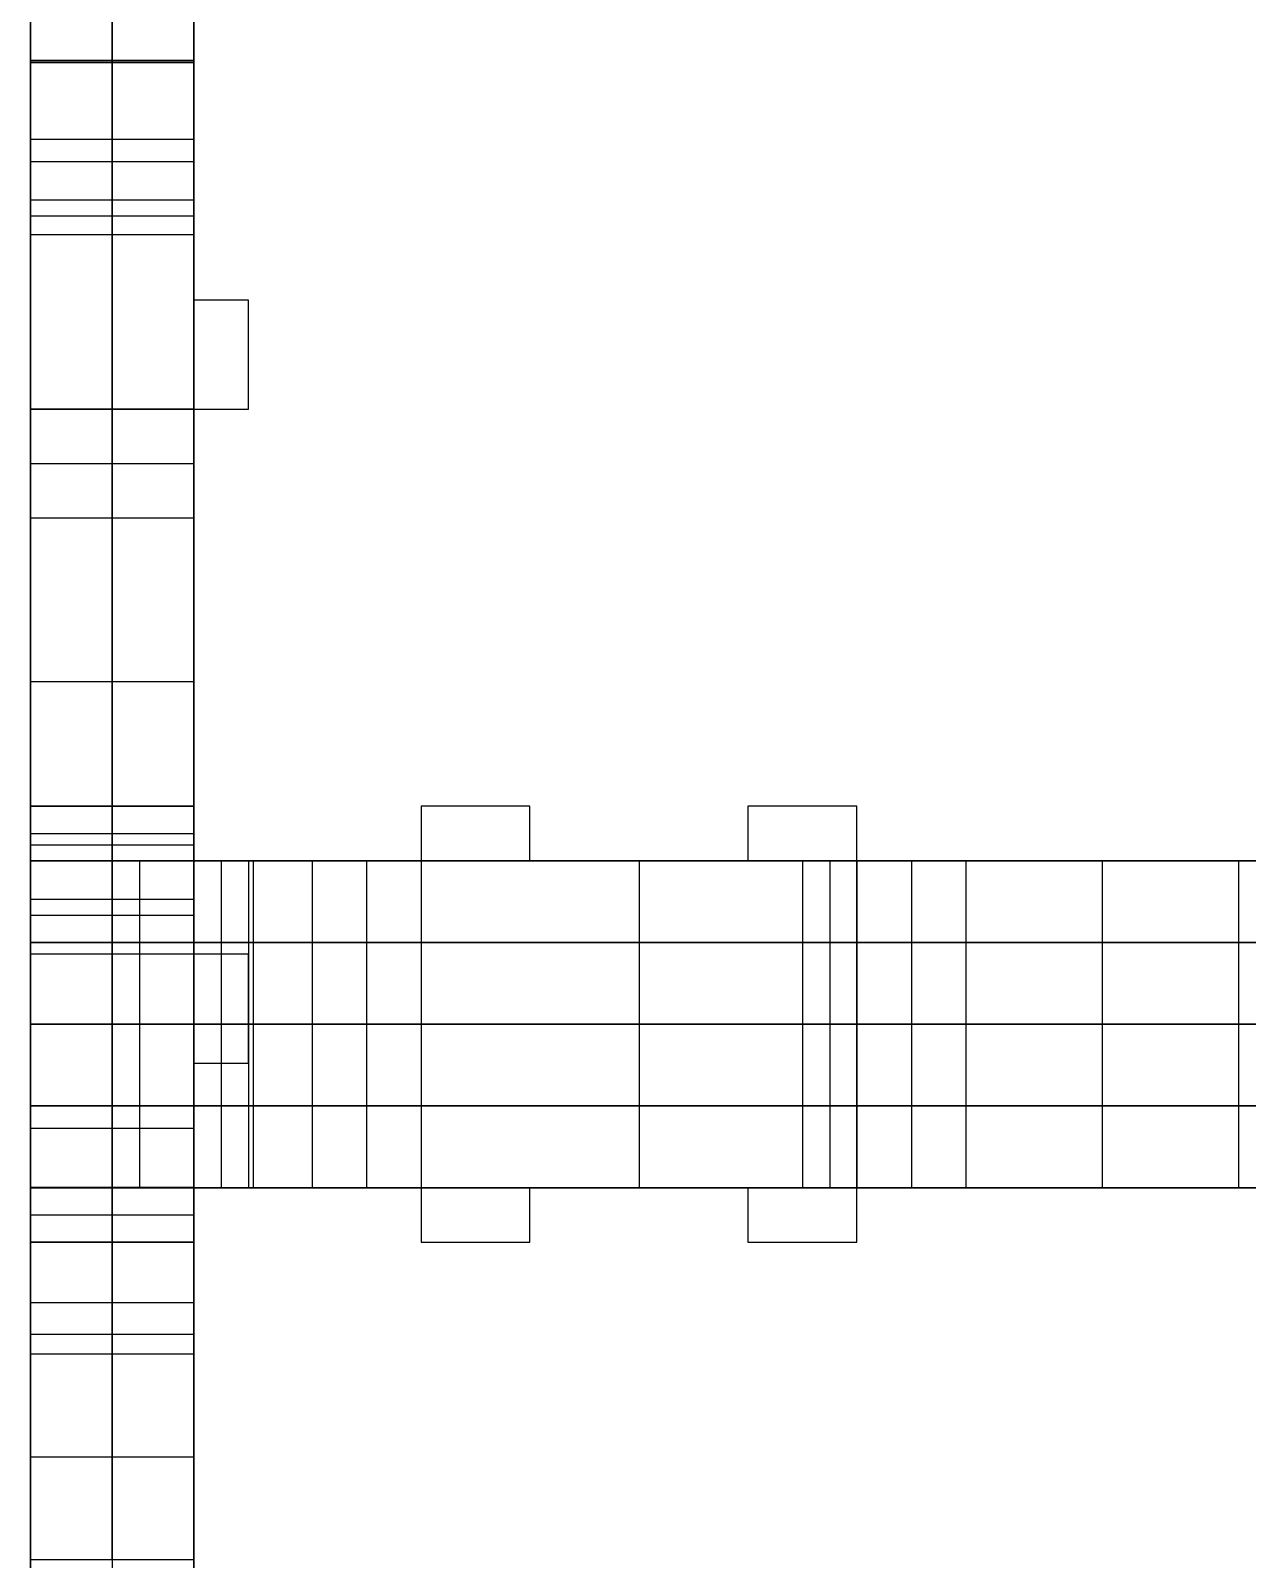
# Model space of a CAD drawing. Extents: x 6886 to 7154, y -44440 to -39703.
# Drawn here: x 6886.5 to 7020.5, y -40030.4 to -39862.1 of the extents above; entities that cross this region are included whole.
import ezdxf

# ---------------------------------------------------------------- set-up
doc = ezdxf.new("R2010")
doc.units = 0
doc.layers.add('ENDS', color=40, linetype='CONTINUOUS')

# ---------------------------------------------------------------- blocks, each defined once
blk = doc.blocks.new('SKYLARK200_END-S-1')
at = {"layer": 'ENDS'}
for p, q in [((-268, 4712.03, 141), (-268, 3945.01, 141)), ((-250, 4712.03, 141), (-250, 3924.03, 141)), ((-250, 4547.75, 282), (-250, 4664.03, 282)), ((-250, 4547.75, 264), (-250, 4664.03, 264)), ((-250, 4547.75, 273), (-250, 4664.03, 273)), ((-259, 4641.03, 56), (-259, 4563.03, 56)), ((-259, 4563.03, 226), (-259, 4641.03, 226)), ((-250, 4641.03, 56), (-250, 4563.03, 56)), ((-250, 4563.03, 226), (-250, 4641.03, 226)), ((-268, 4563.03, 226), (-268, 4581.03, 226)), ((-268, 4581.03, 56), (-268, 4563.03, 56)), ((-268, 4574.18), (-250, 4574.18)), ((-268, 4574.18), (-268, 4437.37)), ((-268, 4535.78, 282), (-268, 4574.18, 282)), ((-268, 4574.18, 282), (-250, 4574.18, 282)), ((-268, 4574.11, 0.87), (-250, 4574.11, 0.87)), ((-268, 4574.11, 281.13), (-250, 4574.11, 281.13)), ((-268, 4557.03, 50), (-268, 4573.93, 1.72)), ((-268, 4573.93, 1.72), (-250, 4573.93, 1.72)), ((-268, 4573.93, 280.28), (-250, 4573.93, 280.28)), ((-268, 4573.93, 280.28), (-268, 4557.03, 232)), ((-259, 4574.18), (-259, 4437.37)), ((-259, 4535.78, 282), (-259, 4574.18, 282)), ((-259, 4557.03, 50), (-259, 4573.93, 1.72)), ((-259, 4573.93, 280.28), (-259, 4557.03, 232)), ((-250, 4574.18), (-250, 4437.37)), ((-250, 4535.78, 282), (-250, 4574.18, 282)), ((-250, 4557.03, 50), (-250, 4573.93, 1.72)), ((-250, 4573.93, 280.28), (-250, 4557.03, 232)), ((-268, 4565.48, 25.86), (-250, 4565.48, 25.86)), ((-268, 4565.48, 256.14), (-250, 4565.48, 256.14)), ((-268, 4563.03, 56), (-250, 4563.03, 56)), ((-268, 4563.03, 226), (-250, 4563.03, 226)), ((-268, 4558.79, 54.24), (-250, 4558.79, 54.24)), ((-268, 4558.79, 227.76), (-250, 4558.79, 227.76)), ((-268, 4557.03, 50), (-250, 4557.03, 50)), ((-268, 4557.03, 232), (-250, 4557.03, 232)), ((-268, 4554.98, 282), (-250, 4554.98, 282)), ((-244, 4547.75, 282), (-250, 4547.75, 282)), ((-250, 4547.75, 282), (-250, 4547.75, 264)), ((-244, 4547.75, 264), (-250, 4547.75, 264)), ((-244, 4547.75, 273), (-250, 4547.75, 273)), ((-247, 4547.75, 282), (-247, 4547.75, 264)), ((-244, 4535.75, 282), (-244, 4547.75, 282)), ((-244, 4547.75, 282), (-244, 4547.75, 264)), ((-244, 4535.75, 264), (-244, 4547.75, 264)), ((-244, 4535.75, 273), (-244, 4547.75, 273)), ((-244, 4541.75, 282), (-244, 4541.75, 264)), ((-268, 4523.78, 258), (-268, 4535.78, 258)), ((-268, 4535.78, 258), (-250, 4535.78, 258)), ((-268, 4535.78, 258), (-268, 4535.78, 282)), ((-268, 4535.78, 282), (-250, 4535.78, 282)), ((-268, 4535.78, 270), (-250, 4535.78, 270)), ((-268, 4475.75, 282), (-268, 4535.75, 282)), ((-268, 4535.75, 282), (-268, 4535.75, 264)), ((-268, 4475.75, 264), (-268, 4535.75, 264)), ((-268, 4535.75, 282), (-244, 4535.75, 282)), ((-268, 4535.75, 264), (-244, 4535.75, 264)), ((-268, 4475.75, 273), (-268, 4535.75, 273)), ((-268, 4535.75, 273), (-244, 4535.75, 273)), ((-259, 4523.78, 258), (-259, 4535.78, 258)), ((-259, 4535.78, 258), (-259, 4535.78, 282)), ((-256, 4535.75, 282), (-256, 4535.75, 264)), ((-250, 4523.78, 258), (-250, 4535.78, 258)), ((-250, 4535.78, 258), (-250, 4535.78, 282)), ((-244, 4535.75, 282), (-244, 4535.75, 264)), ((-268, 4529.78, 258), (-250, 4529.78, 258)), ((-268, 4487.78, 264), (-268, 4523.78, 264)), ((-268, 4523.78, 264), (-250, 4523.78, 264)), ((-268, 4523.78, 264), (-268, 4523.78, 258)), ((-268, 4523.78, 258), (-250, 4523.78, 258)), ((-268, 4523.78, 261), (-250, 4523.78, 261)), ((-259, 4487.78, 264), (-259, 4523.78, 264)), ((-259, 4523.78, 264), (-259, 4523.78, 258)), ((-250, 4487.78, 264), (-250, 4523.78, 264)), ((-250, 4523.78, 264), (-250, 4523.78, 258)), ((-268, 4505.78), (-250, 4505.78)), ((-268, 4505.78, 264), (-250, 4505.78, 264)), ((-268, 4505.75, 282), (-268, 4505.75, 264)), ((-268, 4486.03, 181.25), (-268, 4492.03, 181.25)), ((-268, 4492.03, 181.25), (-268, 4492.03, 193.25)), ((-268, 4492.03, 193.25), (-268, 4444.03, 193.25)), ((-268, 4492.03, 143.25), (-268, 4492.03, 155.25)), ((-268, 4492.03, 155.25), (-268, 4486.03, 155.25)), ((-259, 4492.03, 181.25), (-268, 4492.03, 181.25)), ((-259, 4492.03, 193.25), (-268, 4492.03, 193.25)), ((-268, 4480.03, 143.25), (-268, 4492.03, 143.25)), ((-259, 4492.03, 143.25), (-268, 4492.03, 143.25)), ((-259, 4492.03, 155.25), (-268, 4492.03, 155.25)), ((-268, 4492.03, 187.25), (-250, 4492.03, 187.25)), ((-268, 4492.03, 149.25), (-250, 4492.03, 149.25)), ((-250, 4492.03, 181.25), (-259, 4492.03, 181.25)), ((-250, 4492.03, 193.25), (-259, 4492.03, 193.25)), ((-250, 4492.03, 143.25), (-259, 4492.03, 143.25)), ((-250, 4492.03, 155.25), (-259, 4492.03, 155.25)), ((-259, 4486.03, 181.25), (-259, 4492.03, 181.25)), ((-259, 4492.03, 181.25), (-259, 4492.03, 193.25)), ((-259, 4492.03, 193.25), (-259, 4444.03, 193.25)), ((-259, 4444.03, 143.25), (-259, 4492.03, 143.25)), ((-259, 4492.03, 143.25), (-259, 4492.03, 155.25)), ((-259, 4492.03, 155.25), (-259, 4486.03, 155.25)), ((-250, 4486.03, 181.25), (-250, 4492.03, 181.25)), ((-250, 4492.03, 181.25), (-250, 4492.03, 193.25)), ((-250, 4492.03, 193.25), (-250, 4444.03, 193.25)), ((-250, 4444.03, 143.25), (-250, 4492.03, 143.25)), ((-250, 4492.03, 143.25), (-250, 4492.03, 155.25)), ((-250, 4492.03, 155.25), (-250, 4486.03, 155.25)), ((-213, 4492.02, 282), (-225, 4492.02, 282)), ((-225, 4492.02, 282), (-225, 4492.02, 264)), ((-213, 4492.02, 264), (-225, 4492.02, 264)), ((-225, 4492.02, 282), (-225, 4444.02, 282)), ((-225, 4492.02, 264), (-225, 4444.02, 264)), ((-213, 4492.02, 273), (-225, 4492.02, 273)), ((-225, 4492.02, 273), (-225, 4444.02, 273)), ((-219, 4492.02, 282), (-219, 4492.02, 264)), ((-213, 4486.02, 282), (-213, 4492.02, 282)), ((-213, 4492.02, 282), (-213, 4492.02, 264)), ((-213, 4486.02, 264), (-213, 4492.02, 264)), ((-213, 4486.02, 273), (-213, 4492.02, 273)), ((-177, 4492.02, 282), (-189, 4492.02, 282)), ((-189, 4492.02, 282), (-189, 4492.02, 264)), ((-177, 4492.02, 264), (-189, 4492.02, 264)), ((-189, 4492.02, 282), (-189, 4486.02, 282)), ((-189, 4492.02, 264), (-189, 4486.02, 264)), ((-177, 4492.02, 273), (-189, 4492.02, 273)), ((-189, 4492.02, 273), (-189, 4486.02, 273)), ((-183, 4492.02, 282), (-183, 4492.02, 264)), ((-177, 4444.02, 282), (-177, 4492.02, 282)), ((-177, 4492.02, 282), (-177, 4492.02, 264)), ((-177, 4444.02, 264), (-177, 4492.02, 264)), ((-177, 4444.02, 273), (-177, 4492.02, 273)), ((-268, 4489.03, 181.25), (-250, 4489.03, 181.25)), ((-268, 4489.03, 155.25), (-250, 4489.03, 155.25)), ((-213, 4489.02, 282), (-213, 4489.02, 264)), ((-189, 4489.02, 282), (-189, 4489.02, 264)), ((-268, 4475.78, 258), (-268, 4487.78, 258)), ((-268, 4487.78, 258), (-250, 4487.78, 258)), ((-268, 4487.78, 258), (-268, 4487.78, 264)), ((-268, 4487.78, 264), (-250, 4487.78, 264)), ((-268, 4487.78, 261), (-250, 4487.78, 261)), ((-259, 4475.78, 258), (-259, 4487.78, 258)), ((-259, 4487.78, 258), (-259, 4487.78, 264)), ((-250, 4475.78, 258), (-250, 4487.78, 258)), ((-250, 4487.78, 258), (-250, 4487.78, 264)), ((-268, 4486.03, 155.25), (-268, 4486.03, 181.25)), ((-259, 4486.03, 181.25), (-268, 4486.03, 181.25)), ((-268, 4486.03, 155.25), (-259, 4486.03, 155.25)), ((-268, 4486.03, 168.25), (-250, 4486.03, 168.25)), ((-244, 4486.02, 193.25), (-268, 4486.02, 193.25)), ((-268, 4486.02, 193.25), (-268, 4468.02, 193.25)), ((-268, 4486.02, 193.25), (-268, 4486.02, 143.25)), ((-268, 4486.02, 143.25), (-268, 4468.02, 143.25)), ((-268, 4486.02, 143.25), (-244, 4486.02, 143.25)), ((-268, 4486.02, 168.25), (-268, 4468.02, 168.25)), ((-250, 4486.03, 181.25), (-259, 4486.03, 181.25)), ((-259, 4486.03, 155.25), (-250, 4486.03, 155.25)), ((-259, 4486.03, 155.25), (-259, 4486.03, 181.25)), ((-256, 4486.02, 193.25), (-256, 4468.02, 193.25)), ((-256, 4486.02, 143.25), (-256, 4468.02, 143.25)), ((-250, 4486.03, 155.25), (-250, 4486.03, 181.25)), ((-236.99, 4486.02, 264), (-250, 4486.02, 264)), ((-250, 4486.02, 264), (-250, 4468.02, 264)), ((-250, 4486.02, 264), (-250, 4486.02, 205.25)), ((-250, 4486.02, 205.25), (-250, 4468.02, 205.25)), ((-250, 4486.02, 205.25), (-244, 4486.02, 205.25)), ((-244, 4486.02, 131.25), (-250, 4486.02, 131.25)), ((-250, 4486.02, 131.25), (-250, 4468.02, 131.25)), ((-250, 4486.02, 131.25), (-250, 4486.02, 18)), ((-250, 4486.02, 18), (-250, 4468.02, 18)), ((-250, 4486.02, 18), (-236.99, 4486.02, 18)), ((-250, 4486.02, 234.62), (-250, 4468.02, 234.62)), ((-250, 4486.02, 74.62), (-250, 4468.02, 74.62)), ((-247, 4486.02, 205.25), (-247, 4468.02, 205.25)), ((-247, 4486.02, 131.25), (-247, 4468.02, 131.25)), ((-244, 4486.02, 205.25), (-244, 4468.02, 205.25)), ((-244, 4486.02, 205.25), (-244, 4486.02, 193.25)), ((-244, 4486.02, 193.25), (-244, 4468.02, 193.25)), ((-244, 4486.02, 143.25), (-244, 4468.02, 143.25)), ((-244, 4486.02, 143.25), (-244, 4486.02, 131.25)), ((-244, 4486.02, 131.25), (-244, 4468.02, 131.25)), ((-244, 4486.02, 199.25), (-244, 4468.02, 199.25)), ((-244, 4486.02, 137.25), (-244, 4468.02, 137.25)), ((-244, 4486.02, 141), (-18, 4486.02, 141)), ((-243.5, 4486.02, 264), (-243.5, 4468.02, 264)), ((-243.5, 4486.02, 18), (-243.5, 4468.02, 18)), ((-224.99, 4486.02, 258), (-236.99, 4486.02, 258)), ((-236.99, 4486.02, 258), (-236.99, 4468.02, 258)), ((-236.99, 4486.02, 258), (-236.99, 4486.02, 264)), ((-236.99, 4486.02, 264), (-236.99, 4468.02, 264)), ((-236.99, 4486.02, 18), (-236.99, 4468.02, 18)), ((-236.99, 4486.02, 18), (-236.99, 4486.02, 24)), ((-236.99, 4486.02, 24), (-236.99, 4468.02, 24)), ((-236.99, 4486.02, 24), (-224.99, 4486.02, 24)), ((-236.99, 4486.02, 261), (-236.99, 4468.02, 261)), ((-236.99, 4486.02, 21), (-236.99, 4468.02, 21)), ((-230.99, 4486.02, 258), (-230.99, 4468.02, 258)), ((-230.99, 4486.02, 24), (-230.99, 4468.02, 24)), ((-225, 4486.02, 282), (-225, 4486.02, 264)), ((-176.99, 4486.02, 300), (-224.99, 4486.02, 300)), ((-224.99, 4486.02, 300), (-224.99, 4468.02, 300)), ((-224.99, 4486.02, 300), (-224.99, 4486.02, 258)), ((-224.99, 4486.02, 258), (-224.99, 4468.02, 258)), ((-224.99, 4486.02, 24), (-224.99, 4468.02, 24)), ((-224.99, 4486.02, 24), (-224.99, 4486.02, -18)), ((-224.99, 4486.02, -18), (-224.99, 4468.02, -18)), ((-224.99, 4486.02, -18), (-176.99, 4486.02, -18)), ((-224.99, 4486.02, 264), (-224.99, 4468.02, 264)), ((-224.99, 4486.02, 18), (-224.99, 4468.02, 18)), ((-189, 4486.02, 282), (-213, 4486.02, 282)), ((-213, 4486.02, 282), (-213, 4486.02, 264)), ((-189, 4486.02, 264), (-213, 4486.02, 264)), ((-189, 4486.02, 273), (-213, 4486.02, 273)), ((-201, 4486.02, 282), (-201, 4486.02, 264)), ((-200.99, 4486.02, 300), (-200.99, 4468.02, 300)), ((-200.99, 4486.02, -18), (-200.99, 4468.02, -18)), ((-189, 4486.02, 282), (-189, 4486.02, 264)), ((-176.99, 4486.02, 128), (-182.99, 4486.02, 128)), ((-182.99, 4486.02, 128), (-182.99, 4468.02, 128)), ((-182.99, 4486.02, 128), (-182.99, 4486.02, 140)), ((-182.99, 4486.02, 140), (-182.99, 4468.02, 140)), ((-182.99, 4486.02, 140), (-116.99, 4486.02, 140)), ((-182.99, 4486.02, 134), (-182.99, 4468.02, 134)), ((-179.99, 4486.02, 128), (-179.99, 4468.02, 128)), ((-164.99, 4486.02, 258), (-176.99, 4486.02, 258)), ((-176.99, 4486.02, 258), (-176.99, 4468.02, 258)), ((-176.99, 4486.02, 258), (-176.99, 4486.02, 300)), ((-176.99, 4486.02, 300), (-176.99, 4468.02, 300)), ((-176.99, 4486.02, -18), (-176.99, 4468.02, -18)), ((-176.99, 4486.02, -18), (-176.99, 4486.02, 128)), ((-176.99, 4486.02, 128), (-176.99, 4468.02, 128)), ((-176.99, 4486.02, 279), (-176.99, 4468.02, 279)), ((-176.99, 4486.02, 55), (-176.99, 4468.02, 55)), ((-176.99, 4486.02, 140), (-176.99, 4468.02, 140)), ((-170.99, 4486.02, 258), (-170.99, 4468.02, 258)), ((-134.99, 4486.02, 264), (-164.99, 4486.02, 264)), ((-164.99, 4486.02, 264), (-164.99, 4468.02, 264)), ((-164.99, 4486.02, 264), (-164.99, 4486.02, 258)), ((-164.99, 4486.02, 258), (-164.99, 4468.02, 258)), ((-164.99, 4486.02, 261), (-164.99, 4468.02, 261)), ((-149.99, 4486.02, 264), (-149.99, 4468.02, 264)), ((-122.99, 4486.02, 258), (-134.99, 4486.02, 258)), ((-134.99, 4486.02, 258), (-134.99, 4468.02, 258)), ((-134.99, 4486.02, 258), (-134.99, 4486.02, 264)), ((-134.99, 4486.02, 264), (-134.99, 4468.02, 264)), ((-134.99, 4486.02, 261), (-134.99, 4468.02, 261)), ((-134, 4486.02, 140), (-134, 4486.02, 258)), ((-268, 4481.78, 258), (-250, 4481.78, 258)), ((-268, 4444.03, 143.25), (-268, 4480.03, 143.25)), ((-268, 4480.03, 143.25), (-250, 4480.03, 143.25)), ((-244, 4477.02, 193.25), (-268, 4477.02, 193.25)), ((-268, 4477.02, 193.25), (-268, 4477.02, 143.25)), ((-268, 4477.02, 143.25), (-244, 4477.02, 143.25)), ((-236.99, 4477.02, 264), (-250, 4477.02, 264)), ((-250, 4477.02, 264), (-250, 4477.02, 205.25)), ((-250, 4477.02, 205.25), (-244, 4477.02, 205.25)), ((-244, 4477.02, 131.25), (-250, 4477.02, 131.25)), ((-250, 4477.02, 131.25), (-250, 4477.02, 18)), ((-250, 4477.02, 18), (-236.99, 4477.02, 18)), ((-244, 4477.02, 205.25), (-244, 4477.02, 193.25)), ((-244, 4477.02, 143.25), (-244, 4477.02, 131.25)), ((-224.99, 4477.02, 258), (-236.99, 4477.02, 258)), ((-236.99, 4477.02, 258), (-236.99, 4477.02, 264)), ((-236.99, 4477.02, 18), (-236.99, 4477.02, 24)), ((-236.99, 4477.02, 24), (-224.99, 4477.02, 24)), ((-176.99, 4477.02, 300), (-224.99, 4477.02, 300)), ((-224.99, 4477.02, 300), (-224.99, 4477.02, 258)), ((-224.99, 4477.02, 24), (-224.99, 4477.02, -18)), ((-224.99, 4477.02, -18), (-176.99, 4477.02, -18)), ((-176.99, 4477.02, 128), (-182.99, 4477.02, 128)), ((-182.99, 4477.02, 128), (-182.99, 4477.02, 140)), ((-182.99, 4477.02, 140), (-116.99, 4477.02, 140)), ((-164.99, 4477.02, 258), (-176.99, 4477.02, 258)), ((-176.99, 4477.02, 258), (-176.99, 4477.02, 300)), ((-176.99, 4477.02, -18), (-176.99, 4477.02, 128)), ((-134.99, 4477.02, 264), (-164.99, 4477.02, 264)), ((-164.99, 4477.02, 264), (-164.99, 4477.02, 258)), ((-122.99, 4477.02, 258), (-134.99, 4477.02, 258)), ((-134.99, 4477.02, 258), (-134.99, 4477.02, 264)), ((-268, 4437.37, 282), (-268, 4475.78, 282)), ((-268, 4475.78, 282), (-250, 4475.78, 282)), ((-268, 4475.78, 282), (-268, 4475.78, 258)), ((-268, 4475.78, 258), (-250, 4475.78, 258)), ((-268, 4475.78, 270), (-250, 4475.78, 270)), ((-244, 4475.75, 282), (-268, 4475.75, 282)), ((-268, 4475.75, 282), (-268, 4475.75, 264)), ((-244, 4475.75, 264), (-268, 4475.75, 264)), ((-244, 4475.75, 273), (-268, 4475.75, 273)), ((-259, 4437.37, 282), (-259, 4475.78, 282)), ((-259, 4475.78, 282), (-259, 4475.78, 258)), ((-256, 4475.75, 282), (-256, 4475.75, 264)), ((-250, 4437.37, 282), (-250, 4475.78, 282)), ((-250, 4475.78, 282), (-250, 4475.78, 258)), ((-244, 4463.75, 282), (-244, 4475.75, 282)), ((-244, 4475.75, 282), (-244, 4475.75, 264)), ((-244, 4463.75, 264), (-244, 4475.75, 264)), ((-244, 4463.75, 273), (-244, 4475.75, 273)), ((-244, 4469.75, 282), (-244, 4469.75, 264)), ((-268, 4468.03, 193.25), (-250, 4468.03, 193.25)), ((-244, 4468.02, 193.25), (-268, 4468.02, 193.25)), ((-268, 4468.02, 193.25), (-268, 4450.02, 193.25)), ((-268, 4468.02, 193.25), (-268, 4468.02, 143.25)), ((-268, 4468.02, 143.25), (-268, 4450.02, 143.25)), ((-268, 4468.02, 143.25), (-244, 4468.02, 143.25)), ((-268, 4468.02, 168.25), (-268, 4450.02, 168.25)), ((-244, 4468.02, 193.25), (-268, 4468.02, 193.25)), ((-268, 4468.02, 193.25), (-268, 4468.02, 143.25)), ((-268, 4468.02, 143.25), (-244, 4468.02, 143.25)), ((-256, 4468.02, 193.25), (-256, 4450.02, 193.25)), ((-256, 4468.02, 143.25), (-256, 4450.02, 143.25)), ((-236.99, 4468.02, 264), (-250, 4468.02, 264)), ((-250, 4468.02, 264), (-250, 4450.02, 264)), ((-250, 4468.02, 264), (-250, 4468.02, 205.25)), ((-250, 4468.02, 205.25), (-250, 4450.02, 205.25)), ((-250, 4468.02, 205.25), (-244, 4468.02, 205.25)), ((-244, 4468.02, 131.25), (-250, 4468.02, 131.25)), ((-250, 4468.02, 131.25), (-250, 4450.02, 131.25)), ((-250, 4468.02, 131.25), (-250, 4468.02, 18)), ((-250, 4468.02, 18), (-250, 4450.02, 18)), ((-250, 4468.02, 18), (-236.99, 4468.02, 18)), ((-250, 4468.02, 234.62), (-250, 4450.02, 234.62)), ((-250, 4468.02, 100), (-250, 4450.02, 100)), ((-236.99, 4468.02, 264), (-250, 4468.02, 264)), ((-250, 4468.02, 264), (-250, 4468.02, 205.25)), ((-250, 4468.02, 205.25), (-244, 4468.02, 205.25)), ((-244, 4468.02, 131.25), (-250, 4468.02, 131.25)), ((-250, 4468.02, 131.25), (-250, 4468.02, 18)), ((-250, 4468.02, 18), (-236.99, 4468.02, 18)), ((-247, 4468.02, 205.25), (-247, 4450.02, 205.25)), ((-247, 4468.02, 131.25), (-247, 4450.02, 131.25)), ((-244, 4468.02, 205.25), (-244, 4450.02, 205.25)), ((-244, 4468.02, 205.25), (-244, 4468.02, 193.25)), ((-244, 4468.02, 193.25), (-244, 4450.02, 193.25)), ((-244, 4468.02, 143.25), (-244, 4450.02, 143.25)), ((-244, 4468.02, 143.25), (-244, 4468.02, 131.25)), ((-244, 4468.02, 131.25), (-244, 4450.02, 131.25)), ((-244, 4468.02, 199.25), (-244, 4450.02, 199.25)), ((-244, 4468.02, 137.25), (-244, 4450.02, 137.25)), ((0, 4468.02, 141), (-244, 4468.02, 141)), ((-244, 4468.02, 205.25), (-244, 4468.02, 193.25)), ((-244, 4468.02, 143.25), (-244, 4468.02, 131.25)), ((-244, 4468.02, 141), (-18, 4468.02, 141)), ((-243.5, 4468.02, 264), (-243.5, 4450.02, 264)), ((-243.5, 4468.02, 18), (-243.5, 4450.02, 18)), ((-224.99, 4468.02, 258), (-236.99, 4468.02, 258)), ((-236.99, 4468.02, 258), (-236.99, 4450.02, 258)), ((-236.99, 4468.02, 258), (-236.99, 4468.02, 264)), ((-236.99, 4468.02, 264), (-236.99, 4450.02, 264)), ((-236.99, 4468.02, 18), (-236.99, 4450.02, 18)), ((-236.99, 4468.02, 18), (-236.99, 4468.02, 24)), ((-236.99, 4468.02, 24), (-236.99, 4450.02, 24)), ((-236.99, 4468.02, 24), (-224.99, 4468.02, 24)), ((-236.99, 4468.02, 261), (-236.99, 4450.02, 261)), ((-236.99, 4468.02, 21), (-236.99, 4450.02, 21)), ((-224.99, 4468.02, 258), (-236.99, 4468.02, 258)), ((-236.99, 4468.02, 258), (-236.99, 4468.02, 264)), ((-236.99, 4468.02, 18), (-236.99, 4468.02, 24)), ((-236.99, 4468.02, 24), (-224.99, 4468.02, 24)), ((-230.99, 4468.02, 258), (-230.99, 4450.02, 258)), ((-230.99, 4468.02, 24), (-230.99, 4450.02, 24)), ((-176.99, 4468.02, 300), (-224.99, 4468.02, 300)), ((-224.99, 4468.02, 300), (-224.99, 4450.02, 300)), ((-224.99, 4468.02, 300), (-224.99, 4468.02, 258)), ((-224.99, 4468.02, 258), (-224.99, 4450.02, 258)), ((-224.99, 4468.02, 24), (-224.99, 4450.02, 24)), ((-224.99, 4468.02, 24), (-224.99, 4468.02, -18)), ((-224.99, 4468.02, -18), (-224.99, 4450.02, -18)), ((-224.99, 4468.02, -18), (-176.99, 4468.02, -18)), ((-224.99, 4468.02, 279), (-224.99, 4450.02, 279)), ((-224.99, 4468.02, 18), (-224.99, 4450.02, 18)), ((-176.99, 4468.02, 300), (-224.99, 4468.02, 300)), ((-224.99, 4468.02, 300), (-224.99, 4468.02, 258)), ((-224.99, 4468.02, 24), (-224.99, 4468.02, -18)), ((-224.99, 4468.02, -18), (-176.99, 4468.02, -18)), ((-200.99, 4468.02, 300), (-200.99, 4450.02, 300)), ((-200.99, 4468.02, -18), (-200.99, 4450.02, -18)), ((-176.99, 4468.02, 128), (-182.99, 4468.02, 128)), ((-182.99, 4468.02, 128), (-182.99, 4450.02, 128)), ((-182.99, 4468.02, 128), (-182.99, 4468.02, 140)), ((-182.99, 4468.02, 140), (-182.99, 4450.02, 140)), ((-182.99, 4468.02, 140), (-116.99, 4468.02, 140)), ((-182.99, 4468.02, 134), (-182.99, 4450.02, 134)), ((-176.99, 4468.02, 128), (-182.99, 4468.02, 128)), ((-182.99, 4468.02, 128), (-182.99, 4468.02, 140)), ((-182.99, 4468.02, 140), (-116.99, 4468.02, 140)), ((-179.99, 4468.02, 128), (-179.99, 4450.02, 128)), ((-176.99, 4468.02, 128), (-176.99, 4450.02, 128)), ((-164.99, 4468.02, 258), (-176.99, 4468.02, 258)), ((-176.99, 4468.02, 258), (-176.99, 4450.02, 258)), ((-176.99, 4468.02, 258), (-176.99, 4468.02, 300)), ((-176.99, 4468.02, 300), (-176.99, 4450.02, 300)), ((-176.99, 4468.02, -18), (-176.99, 4450.02, -18)), ((-176.99, 4468.02, -18), (-176.99, 4468.02, 128)), ((-176.99, 4468.02, 140), (-176.99, 4450.02, 140)), ((-176.99, 4468.02, 279), (-176.99, 4450.02, 279)), ((-176.99, 4468.02, 55), (-176.99, 4450.02, 55)), ((-164.99, 4468.02, 258), (-176.99, 4468.02, 258)), ((-176.99, 4468.02, 258), (-176.99, 4468.02, 300)), ((-176.99, 4468.02, -18), (-176.99, 4468.02, 128)), ((-170.99, 4468.02, 258), (-170.99, 4450.02, 258)), ((-134.99, 4468.02, 264), (-164.99, 4468.02, 264)), ((-164.99, 4468.02, 264), (-164.99, 4450.02, 264)), ((-164.99, 4468.02, 264), (-164.99, 4468.02, 258)), ((-164.99, 4468.02, 258), (-164.99, 4450.02, 258)), ((-164.99, 4468.02, 261), (-164.99, 4450.02, 261)), ((-134.99, 4468.02, 264), (-164.99, 4468.02, 264)), ((-164.99, 4468.02, 264), (-164.99, 4468.02, 258)), ((-149.99, 4468.02, 264), (-149.99, 4450.02, 264)), ((-122.99, 4468.02, 258), (-134.99, 4468.02, 258)), ((-134.99, 4468.02, 258), (-134.99, 4450.02, 258)), ((-134.99, 4468.02, 258), (-134.99, 4468.02, 264)), ((-134.99, 4468.02, 264), (-134.99, 4450.02, 264)), ((-134.99, 4468.02, 261), (-134.99, 4450.02, 261)), ((-122.99, 4468.02, 258), (-134.99, 4468.02, 258)), ((-134.99, 4468.02, 258), (-134.99, 4468.02, 264)), ((-134, 4468.02, 140), (-134, 4468.02, 258)), ((-250, 4314.45, 282), (-250, 4463.75, 282)), ((-250, 4463.75, 282), (-250, 4463.75, 264)), ((-250, 4314.45, 264), (-250, 4463.75, 264)), ((-250, 4463.75, 282), (-244, 4463.75, 282)), ((-250, 4463.75, 264), (-244, 4463.75, 264)), ((-250, 4314.45, 273), (-250, 4463.75, 273)), ((-250, 4463.75, 273), (-244, 4463.75, 273)), ((-247, 4463.75, 282), (-247, 4463.75, 264)), ((-244, 4463.75, 282), (-244, 4463.75, 264)), ((-244, 4459.02, 193.25), (-268, 4459.02, 193.25)), ((-268, 4459.02, 193.25), (-268, 4459.02, 143.25)), ((-268, 4459.02, 143.25), (-244, 4459.02, 143.25)), ((-236.99, 4459.02, 264), (-250, 4459.02, 264)), ((-250, 4459.02, 264), (-250, 4459.02, 205.25)), ((-250, 4459.02, 205.25), (-244, 4459.02, 205.25)), ((-244, 4459.02, 131.25), (-250, 4459.02, 131.25)), ((-250, 4459.02, 131.25), (-250, 4459.02, 18)), ((-250, 4459.02, 18), (-236.99, 4459.02, 18)), ((-244, 4459.02, 205.25), (-244, 4459.02, 193.25)), ((-244, 4459.02, 143.25), (-244, 4459.02, 131.25)), ((-224.99, 4459.02, 258), (-236.99, 4459.02, 258)), ((-236.99, 4459.02, 258), (-236.99, 4459.02, 264)), ((-236.99, 4459.02, 18), (-236.99, 4459.02, 24)), ((-236.99, 4459.02, 24), (-224.99, 4459.02, 24)), ((-176.99, 4459.02, 300), (-224.99, 4459.02, 300)), ((-224.99, 4459.02, 300), (-224.99, 4459.02, 258)), ((-224.99, 4459.02, 24), (-224.99, 4459.02, -18)), ((-224.99, 4459.02, -18), (-176.99, 4459.02, -18)), ((-176.99, 4459.02, 128), (-182.99, 4459.02, 128)), ((-182.99, 4459.02, 128), (-182.99, 4459.02, 140)), ((-182.99, 4459.02, 140), (-116.99, 4459.02, 140)), ((-164.99, 4459.02, 258), (-176.99, 4459.02, 258)), ((-176.99, 4459.02, 258), (-176.99, 4459.02, 300)), ((-176.99, 4459.02, -18), (-176.99, 4459.02, 128)), ((-134.99, 4459.02, 264), (-164.99, 4459.02, 264)), ((-164.99, 4459.02, 264), (-164.99, 4459.02, 258)), ((-122.99, 4459.02, 258), (-134.99, 4459.02, 258)), ((-134.99, 4459.02, 258), (-134.99, 4459.02, 264)), ((-268, 4456.57, 282), (-250, 4456.57, 282)), ((-268, 4444.03, 181.25), (-268, 4450.03, 181.25)), ((-268, 4450.03, 181.25), (-268, 4450.03, 155.25)), ((-268, 4450.03, 155.25), (-268, 4444.03, 155.25)), ((-259, 4450.03, 181.25), (-268, 4450.03, 181.25)), ((-259, 4450.03, 155.25), (-268, 4450.03, 155.25)), ((-268, 4450.03, 168.25), (-250, 4450.03, 168.25)), ((-244, 4450.02, 193.25), (-268, 4450.02, 193.25)), ((-268, 4450.02, 193.25), (-268, 4450.02, 143.25)), ((-268, 4450.02, 143.25), (-244, 4450.02, 143.25)), ((-250, 4450.03, 181.25), (-259, 4450.03, 181.25)), ((-250, 4450.03, 155.25), (-259, 4450.03, 155.25)), ((-259, 4444.03, 181.25), (-259, 4450.03, 181.25)), ((-259, 4450.03, 155.25), (-259, 4444.03, 155.25)), ((-259, 4450.03, 181.25), (-259, 4450.03, 155.25)), ((-250, 4444.03, 181.25), (-250, 4450.03, 181.25)), ((-250, 4450.03, 181.25), (-250, 4450.03, 155.25)), ((-250, 4450.03, 155.25), (-250, 4444.03, 155.25)), ((-250, 4450.02, 282), (-250, 4450.02, 264)), ((-236.99, 4450.02, 264), (-250, 4450.02, 264)), ((-250, 4450.02, 264), (-250, 4450.02, 205.25)), ((-250, 4450.02, 205.25), (-244, 4450.02, 205.25)), ((-244, 4450.02, 131.25), (-250, 4450.02, 131.25)), ((-250, 4450.02, 131.25), (-250, 4450.02, 18)), ((-250, 4450.02, 18), (-236.99, 4450.02, 18)), ((-244, 4450.02, 205.25), (-244, 4450.02, 193.25)), ((-244, 4450.02, 143.25), (-244, 4450.02, 131.25)), ((0, 4450.02, 141), (-244, 4450.02, 141)), ((-224.99, 4450.02, 258), (-236.99, 4450.02, 258)), ((-236.99, 4450.02, 258), (-236.99, 4450.02, 264)), ((-236.99, 4450.02, 18), (-236.99, 4450.02, 24)), ((-236.99, 4450.02, 24), (-224.99, 4450.02, 24)), ((-176.99, 4450.02, 300), (-224.99, 4450.02, 300)), ((-224.99, 4450.02, 300), (-224.99, 4450.02, 258)), ((-224.99, 4450.02, 24), (-224.99, 4450.02, -18)), ((-224.99, 4450.02, -18), (-176.99, 4450.02, -18)), ((-213, 4444.02, 282), (-213, 4450.02, 282)), ((-213, 4450.02, 282), (-213, 4450.02, 264)), ((-213, 4444.02, 264), (-213, 4450.02, 264)), ((-213, 4450.02, 282), (-189, 4450.02, 282)), ((-213, 4450.02, 264), (-189, 4450.02, 264)), ((-213, 4444.02, 273), (-213, 4450.02, 273)), ((-213, 4450.02, 273), (-189, 4450.02, 273)), ((-201, 4450.02, 282), (-201, 4450.02, 264)), ((-189, 4450.02, 282), (-189, 4450.02, 264)), ((-189, 4450.02, 282), (-189, 4444.02, 282)), ((-189, 4450.02, 264), (-189, 4444.02, 264)), ((-189, 4450.02, 273), (-189, 4444.02, 273)), ((-176.99, 4450.02, 128), (-182.99, 4450.02, 128)), ((-182.99, 4450.02, 128), (-182.99, 4450.02, 140)), ((-182.99, 4450.02, 140), (-116.99, 4450.02, 140)), ((-177, 4450.02, 282), (-177, 4450.02, 264)), ((-164.99, 4450.02, 258), (-176.99, 4450.02, 258)), ((-176.99, 4450.02, 258), (-176.99, 4450.02, 300)), ((-176.99, 4450.02, -18), (-176.99, 4450.02, 128)), ((-134.99, 4450.02, 264), (-164.99, 4450.02, 264)), ((-164.99, 4450.02, 264), (-164.99, 4450.02, 258)), ((-122.99, 4450.02, 258), (-134.99, 4450.02, 258)), ((-134.99, 4450.02, 258), (-134.99, 4450.02, 264)), ((-268, 4447.03, 181.25), (-250, 4447.03, 181.25)), ((-268, 4447.03, 155.25), (-250, 4447.03, 155.25)), ((-213, 4447.02, 282), (-213, 4447.02, 264)), ((-189, 4447.02, 282), (-189, 4447.02, 264)), ((-268, 4444.03, 155.25), (-268, 4444.03, 143.25)), ((-259, 4444.03, 193.25), (-268, 4444.03, 193.25)), ((-268, 4444.03, 193.25), (-268, 4444.03, 187.25)), ((-268, 4444.03, 187.25), (-268, 4444.03, 181.25)), ((-259, 4444.03, 181.25), (-268, 4444.03, 181.25)), ((-259, 4444.03, 155.25), (-268, 4444.03, 155.25)), ((-259, 4444.03, 143.25), (-268, 4444.03, 143.25)), ((-268, 4444.03, 187.25), (-250, 4444.03, 187.25)), ((-268, 4444.03, 149.25), (-250, 4444.03, 149.25)), ((-250, 4444.03, 193.25), (-259, 4444.03, 193.25)), ((-250, 4444.03, 181.25), (-259, 4444.03, 181.25)), ((-250, 4444.03, 155.25), (-259, 4444.03, 155.25)), ((-250, 4444.03, 143.25), (-259, 4444.03, 143.25)), ((-259, 4444.03, 193.25), (-259, 4444.03, 181.25)), ((-259, 4444.03, 155.25), (-259, 4444.03, 143.25)), ((-250, 4444.03, 193.25), (-250, 4444.03, 181.25)), ((-250, 4444.03, 155.25), (-250, 4444.03, 143.25)), ((-225, 4444.02, 282), (-213, 4444.02, 282)), ((-225, 4444.02, 264), (-213, 4444.02, 264)), ((-225, 4444.02, 282), (-225, 4444.02, 264)), ((-225, 4444.02, 273), (-213, 4444.02, 273)), ((-219, 4444.02, 282), (-219, 4444.02, 264)), ((-213, 4444.02, 282), (-213, 4444.02, 264)), ((-189, 4444.02, 282), (-189, 4444.02, 264)), ((-189, 4444.02, 282), (-177, 4444.02, 282)), ((-189, 4444.02, 264), (-177, 4444.02, 264)), ((-189, 4444.02, 273), (-177, 4444.02, 273)), ((-183, 4444.02, 282), (-183, 4444.02, 264)), ((-177, 4444.02, 282), (-177, 4444.02, 264)), ((-268, 4437.37), (-250, 4437.37)), ((-268, 4437.37, 282), (-250, 4437.37, 282)), ((-268, 4433.91, -1.1), (-250, 4433.91, -1.1)), ((-268, 4433.91, 283.1), (-250, 4433.91, 283.1)), ((-268, 4431.72, -4), (-250, 4431.72, -4)), ((-268, 4431.72, 286), (-250, 4431.72, 286)), ((-268, 4420.4, -12), (-250, 4420.4, -12)), ((-268, 4420.4, 294), (-250, 4420.4, 294)), ((-268, 4409.09, -4), (-250, 4409.09, -4))]:
    blk.add_line(p, q, dxfattribs=at)
at = {"layer": 'ENDS', "extrusion": (-1, 0, 0)}
for centre, radius, start, end in [((-4568.18, 0, 268), 6, 163.3771, 180), ((-4568.18, 282, 268), 6, 180, 196.6229), ((-4568.18, 0, 259), 6, 163.3771, 180), ((-4568.18, 282, 259), 6, 180, 196.6229), ((-4568.18, 0, 250), 6, 163.3771, 180), ((-4568.18, 282, 250), 6, 180, 196.6229), ((-4420.4, 0, 268), 12, 199.4712, 340.5288), ((-4420.4, 282, 268), 12, 19.4712, 160.5288), ((-4420.4, 0, 259), 12, 199.4712, 340.5288), ((-4420.4, 282, 259), 12, 19.4712, 160.5288), ((-4420.4, 0, 250), 12, 199.4712, 340.5288), ((-4420.4, 282, 250), 12, 19.4712, 160.5288)]:
    blk.add_arc(centre, radius, start, end, dxfattribs=at)
at = {"layer": 'ENDS', "extrusion": (1, 0, 0)}
for centre, start, end in [((4563.03, 50, -268), 90, 180), ((4563.03, 232, -268), 180, 270), ((4563.03, 50, -259), 90, 180), ((4563.03, 232, -259), 180, 270), ((4563.03, 50, -250), 90, 180), ((4563.03, 232, -250), 180, 270), ((4437.37, -6, -268), 90, 160.5288), ((4437.37, 288, -268), 199.4712, 270), ((4437.37, -6, -259), 90, 160.5288), ((4437.37, 288, -259), 199.4712, 270), ((4437.37, -6, -250), 90, 160.5288), ((4437.37, 288, -250), 199.4712, 270), ((4403.43, -6, -268), 19.4712, 90), ((4403.43, 288, -268), 270, 340.5288), ((4403.43, -6, -259), 19.4712, 90), ((4403.43, -6, -250), 19.4712, 90)]:
    blk.add_arc(centre, 6, start, end, dxfattribs=at)

msp = doc.modelspace()

# ---------------------------------------------------------------- block references
at = {"layer": 'ENDS'}
msp.add_blockref('SKYLARK200_END-S-1', (7154.49, -44439.53, 18), dxfattribs=at)

doc.saveas('drawing.dxf')
